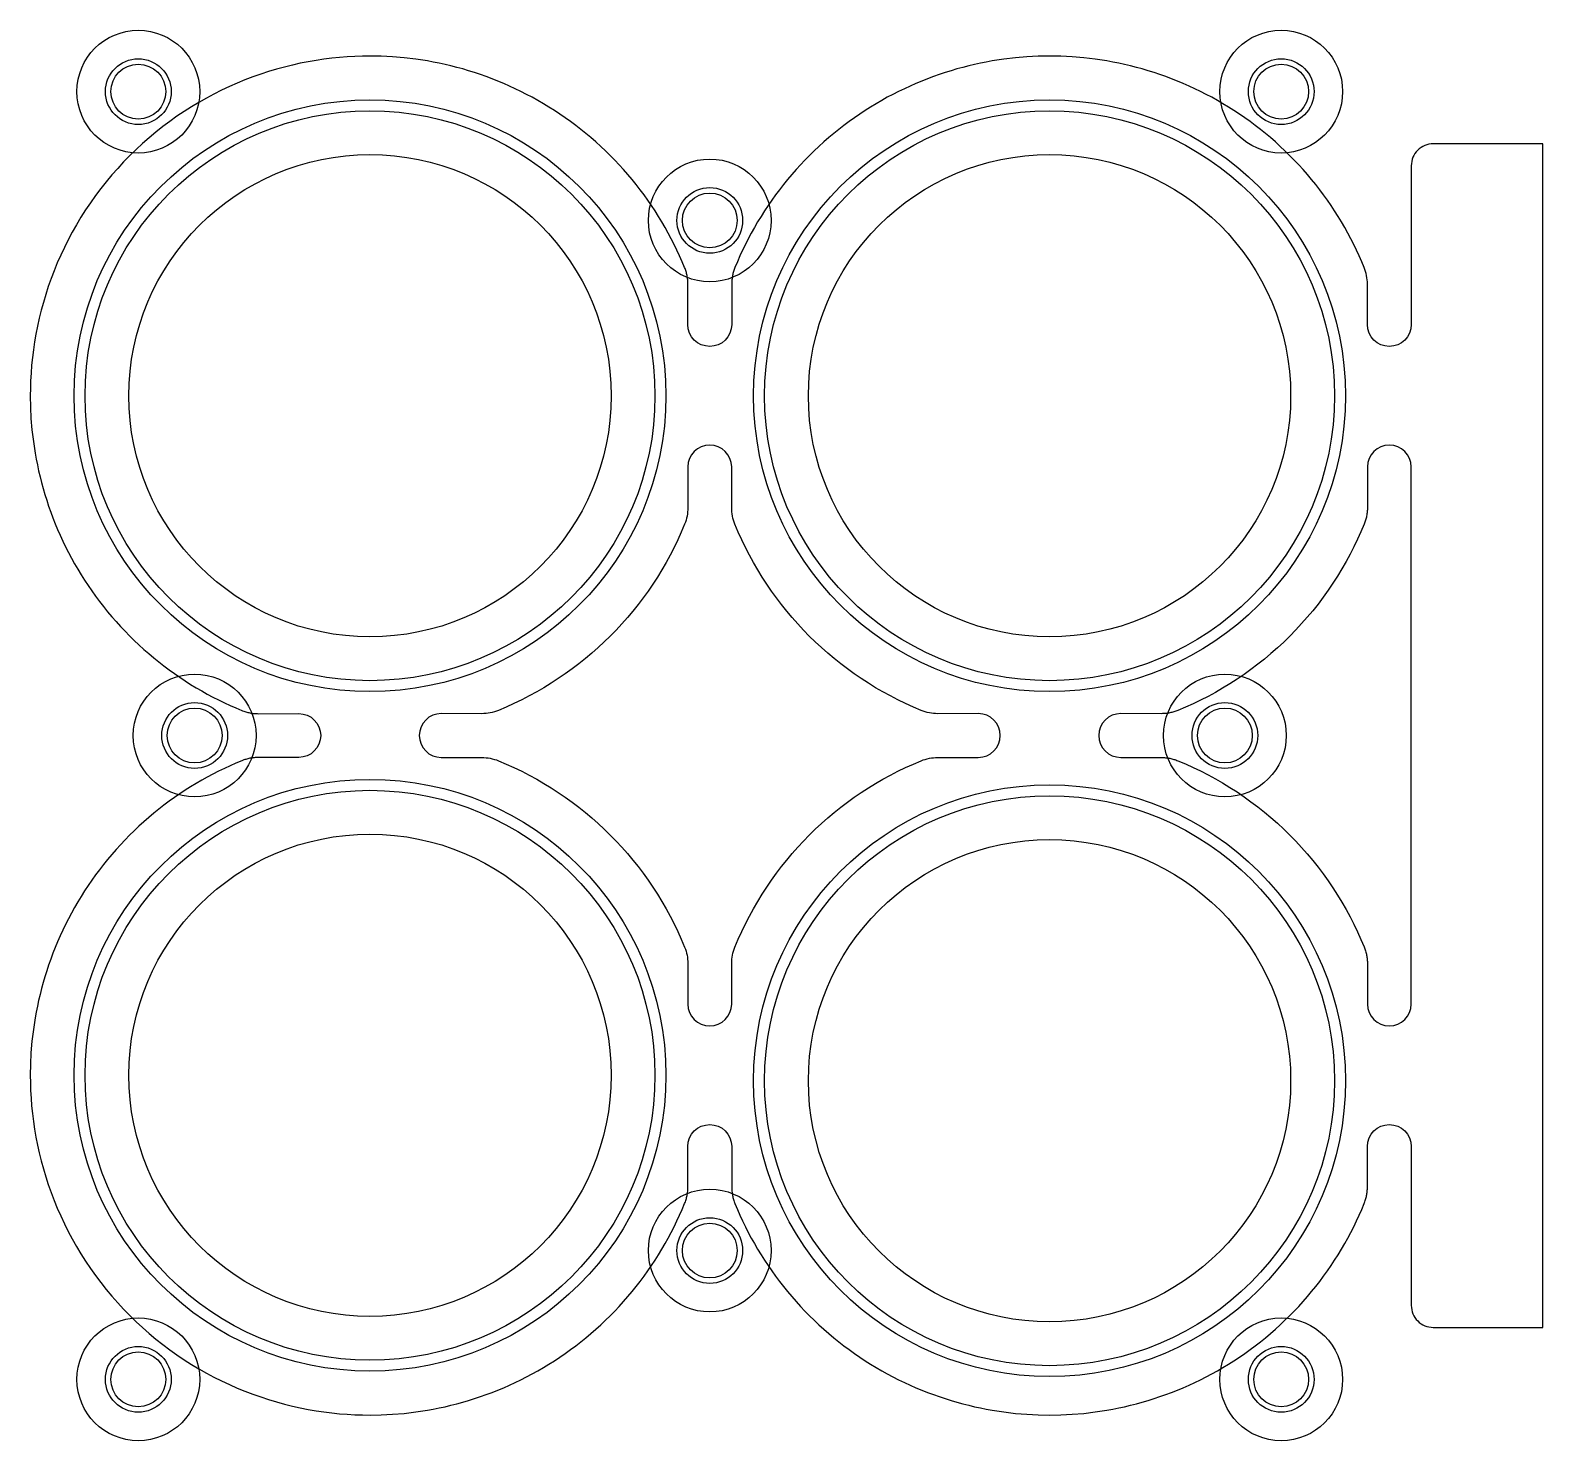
# Model space of a CAD drawing. Extents: x 4 to 73, y 2.8 to 67.2.
import ezdxf

# ---------------------------------------------------------------- set-up
doc = ezdxf.new("R2010")
doc.units = 0
for name, color, linetype in [('HOLDINGCUTOUT', 7, 'CONTINUOUS'), ('HOLDINGSCREW', 7, 'CONTINUOUS'), ('PIEZOPOCKET-0_15', 30, 'CONTINUOUS'), ('PIEZOPOCKET-0_25', 2, 'CONTINUOUS')]:
    doc.layers.add(name, color=color, linetype=linetype)

msp = doc.modelspace()

# ---------------------------------------------------------------- linework, layer by layer
at = {"layer": 'HOLDINGCUTOUT'}
for points in [[(73, 61.996), (68.001, 61.996, 0.414214), (67.001, 60.996), (67, 53.75, -1), (65, 53.75), (65.001, 55.595, 0.097133), (64.853, 56.351), (64.742, 56.616), (64.626, 56.88), (64.504, 57.142), (64.377, 57.403), (64.245, 57.662), (64.108, 57.92), (63.965, 58.175), (63.818, 58.429), (63.665, 58.68), (63.507, 58.929), (63.344, 59.175), (63.176, 59.419), (63.003, 59.659), (62.825, 59.897), (62.642, 60.132), (62.455, 60.363), (62.264, 60.591), (62.067, 60.815), (61.867, 61.036), (61.662, 61.252), (61.453, 61.465), (61.24, 61.674), (61.023, 61.878), (60.802, 62.079), (60.577, 62.275), (60.349, 62.466), (60.117, 62.653), (59.883, 62.835), (59.645, 63.012), (59.404, 63.185), (59.16, 63.352), (58.913, 63.515), (58.664, 63.673), (58.413, 63.825), (58.159, 63.972), (57.904, 64.115), (57.646, 64.251), (57.387, 64.383), (57.125, 64.51), (56.863, 64.631), (56.599, 64.747), (56.334, 64.857), (56.068, 64.962), (55.801, 65.062), (55.534, 65.157), (55.266, 65.246), (54.997, 65.33), (54.728, 65.409), (54.46, 65.482), (54.191, 65.551), (53.922, 65.614), (53.654, 65.672), (53.386, 65.726), (53.118, 65.774), (52.586, 65.856), (52.057, 65.918), (51.533, 65.962), (51.014, 65.988), (50.501, 65.996), (49.988, 65.988), (49.47, 65.962), (48.945, 65.918), (48.416, 65.856), (47.884, 65.774), (47.616, 65.726), (47.349, 65.672), (47.08, 65.614), (46.812, 65.551), (46.543, 65.482), (46.274, 65.409), (46.005, 65.33), (45.737, 65.246), (45.469, 65.157), (45.201, 65.062), (44.934, 64.962), (44.668, 64.857), (44.403, 64.747), (44.139, 64.631), (43.877, 64.51), (43.616, 64.383), (43.356, 64.251), (43.099, 64.115), (42.843, 63.972), (42.589, 63.825), (42.338, 63.673), (42.089, 63.515), (41.842, 63.352), (41.598, 63.185), (41.357, 63.012), (41.12, 62.835), (40.885, 62.653), (40.653, 62.466), (40.425, 62.275), (40.201, 62.079), (39.98, 61.878), (39.763, 61.674), (39.549, 61.465), (39.34, 61.252), (39.135, 61.036), (38.935, 60.815), (38.739, 60.591), (38.547, 60.363), (38.36, 60.132), (38.177, 59.897), (37.999, 59.659), (37.827, 59.419), (37.659, 59.175), (37.496, 58.929), (37.338, 58.68), (37.185, 58.429), (37.037, 58.175), (36.894, 57.92), (36.757, 57.662), (36.625, 57.403), (36.498, 57.142), (36.376, 56.88), (36.26, 56.616), (36.149, 56.351), (36.132, 56.306), (36.115, 56.261), (36.099, 56.215), (36.085, 56.169), (36.072, 56.122), (36.059, 56.075), (36.048, 56.028), (36.038, 55.98), (36.03, 55.933), (36.022, 55.885), (36.016, 55.837), (36.01, 55.788), (36.006, 55.74), (36.003, 55.692), (36.002, 55.644), (36.001, 55.595), (36, 53.75, -1), (34, 53.75), (34.001, 55.595), (34.001, 55.644), (33.999, 55.692), (33.996, 55.74), (33.992, 55.788), (33.987, 55.837), (33.98, 55.885), (33.972, 55.933), (33.964, 55.98), (33.954, 56.028), (33.943, 56.075), (33.931, 56.122), (33.917, 56.169), (33.903, 56.215), (33.887, 56.261), (33.871, 56.306), (33.853, 56.351), (33.742, 56.616), (33.626, 56.88), (33.504, 57.142), (33.377, 57.403), (33.245, 57.662), (33.108, 57.92), (32.965, 58.175), (32.818, 58.429), (32.665, 58.68), (32.507, 58.929), (32.344, 59.175), (32.176, 59.419), (32.003, 59.659), (31.825, 59.897), (31.642, 60.132), (31.455, 60.363), (31.264, 60.591), (31.067, 60.815), (30.867, 61.036), (30.662, 61.252), (30.453, 61.465), (30.24, 61.674), (30.023, 61.878), (29.802, 62.079), (29.577, 62.275), (29.349, 62.466), (29.117, 62.653), (28.883, 62.835), (28.645, 63.012), (28.404, 63.185), (28.16, 63.352), (27.913, 63.515), (27.664, 63.673), (27.413, 63.825), (27.159, 63.972), (26.904, 64.115), (26.646, 64.251), (26.387, 64.383), (26.125, 64.51), (25.863, 64.631), (25.599, 64.747), (25.334, 64.857), (25.068, 64.962), (24.801, 65.062), (24.534, 65.157), (24.266, 65.246), (23.997, 65.33), (23.728, 65.409), (23.46, 65.482), (23.191, 65.551), (22.922, 65.614), (22.654, 65.672), (22.386, 65.726), (22.118, 65.774), (21.586, 65.856), (21.057, 65.918), (20.533, 65.962), (20.014, 65.988), (19.501, 65.996), (19.157, 65.993), (18.81, 65.981), (18.46, 65.961), (18.108, 65.934), (17.754, 65.898), (17.398, 65.853), (17.04, 65.8), (16.681, 65.738), (16.32, 65.667), (15.959, 65.586), (15.598, 65.497), (15.236, 65.398), (14.875, 65.29), (14.514, 65.172), (14.154, 65.045), (13.796, 64.908), (13.439, 64.762), (13.084, 64.606), (12.732, 64.44), (12.382, 64.265), (12.036, 64.08), (11.693, 63.886), (11.354, 63.683), (11.019, 63.47), (10.689, 63.248), (10.365, 63.017), (10.045, 62.778), (9.731, 62.53), (9.424, 62.274), (9.123, 62.009), (8.828, 61.737), (8.541, 61.457), (8.261, 61.169), (7.989, 60.875), (7.724, 60.574), (7.468, 60.266), (7.22, 59.952), (6.98, 59.633), (6.749, 59.308), (6.528, 58.978), (6.315, 58.644), (6.112, 58.305), (5.917, 57.962), (5.733, 57.616), (5.558, 57.266), (5.392, 56.914), (5.236, 56.559), (5.089, 56.202), (4.953, 55.843), (4.825, 55.484), (4.708, 55.123), (4.599, 54.761), (4.501, 54.4), (4.411, 54.038), (4.331, 53.677), (4.26, 53.317), (4.198, 52.958), (4.144, 52.6), (4.1, 52.243), (4.064, 51.889), (4.036, 51.537), (4.017, 51.187), (4.005, 50.84), (4.001, 50.496), (4.01, 49.984), (4.035, 49.465), (4.079, 48.941), (4.142, 48.412), (4.224, 47.879), (4.272, 47.612), (4.325, 47.344), (4.383, 47.076), (4.447, 46.807), (4.515, 46.538), (4.589, 46.269), (4.667, 46), (4.752, 45.732), (4.841, 45.464), (4.935, 45.196), (5.035, 44.929), (5.141, 44.663), (5.251, 44.398), (5.367, 44.135), (5.488, 43.872), (5.614, 43.611), (5.746, 43.352), (5.883, 43.094), (6.025, 42.838), (6.173, 42.584), (6.325, 42.333), (6.483, 42.084), (6.645, 41.838), (6.813, 41.594), (6.985, 41.353), (7.163, 41.115), (7.345, 40.88), (7.532, 40.649), (7.723, 40.42), (7.919, 40.196), (8.119, 39.975), (8.324, 39.758), (8.532, 39.545), (8.745, 39.336), (8.962, 39.131), (9.183, 38.93), (9.407, 38.734), (9.635, 38.542), (9.866, 38.355), (10.1, 38.173), (10.338, 37.995), (10.579, 37.822), (10.822, 37.654), (11.069, 37.491), (11.318, 37.333), (11.569, 37.18), (11.822, 37.032), (12.078, 36.89), (12.335, 36.752), (12.595, 36.62), (12.856, 36.493), (13.118, 36.372), (13.382, 36.255), (13.647, 36.145), (13.691, 36.127), (13.737, 36.11), (13.783, 36.095), (13.829, 36.08), (13.875, 36.067), (13.922, 36.055), (13.97, 36.044), (14.017, 36.034), (14.065, 36.025), (14.113, 36.017), (14.161, 36.011), (14.209, 36.006), (14.257, 36.002), (14.306, 35.999), (14.354, 35.997), (14.402, 35.996), (16.25, 36, -1), (16.25, 34), (14.402, 33.996), (14.354, 33.996), (14.306, 33.994), (14.257, 33.991), (14.209, 33.987), (14.161, 33.982), (14.113, 33.975), (14.065, 33.968), (14.017, 33.959), (13.97, 33.949), (13.922, 33.938), (13.875, 33.926), (13.829, 33.912), (13.783, 33.898), (13.737, 33.883), (13.691, 33.866), (13.647, 33.848), (13.382, 33.737), (13.118, 33.621), (12.856, 33.5), (12.595, 33.373), (12.335, 33.241), (12.078, 33.103), (11.822, 32.961), (11.569, 32.813), (11.318, 32.66), (11.069, 32.502), (10.822, 32.339), (10.579, 32.171), (10.338, 31.998), (10.1, 31.82), (9.866, 31.638), (9.635, 31.451), (9.407, 31.259), (9.183, 31.063), (8.962, 30.862), (8.745, 30.657), (8.532, 30.448), (8.324, 30.235), (8.119, 30.018), (7.919, 29.797), (7.723, 29.572), (7.532, 29.344), (7.345, 29.113), (7.163, 28.878), (6.985, 28.64), (6.813, 28.399), (6.645, 28.155), (6.483, 27.909), (6.325, 27.66), (6.173, 27.408), (6.025, 27.155), (5.883, 26.899), (5.746, 26.641), (5.614, 26.382), (5.488, 26.121), (5.367, 25.858), (5.251, 25.594), (5.141, 25.329), (5.035, 25.063), (4.935, 24.797), (4.841, 24.529), (4.752, 24.261), (4.667, 23.992), (4.589, 23.724), (4.515, 23.455), (4.447, 23.186), (4.383, 22.917), (4.325, 22.649), (4.272, 22.381), (4.224, 22.114), (4.142, 21.581), (4.079, 21.052), (4.035, 20.528), (4.01, 20.009), (4.001, 19.496), (4.005, 19.152), (4.017, 18.805), (4.036, 18.456), (4.064, 18.104), (4.1, 17.749), (4.144, 17.393), (4.198, 17.035), (4.26, 16.676), (4.331, 16.316), (4.411, 15.955), (4.501, 15.593), (4.599, 15.231), (4.708, 14.87), (4.825, 14.509), (4.953, 14.149), (5.089, 13.791), (5.236, 13.434), (5.392, 13.079), (5.558, 12.727), (5.733, 12.377), (5.917, 12.031), (6.112, 11.688), (6.315, 11.349), (6.528, 11.015), (6.749, 10.685), (6.98, 10.36), (7.22, 10.04), (7.468, 9.727), (7.724, 9.419), (7.989, 9.118), (8.261, 8.824), (8.541, 8.536), (8.828, 8.256), (9.123, 7.984), (9.424, 7.719), (9.731, 7.463), (10.045, 7.215), (10.365, 6.975), (10.689, 6.745), (11.019, 6.523), (11.354, 6.31), (11.693, 6.107), (12.036, 5.913), (12.382, 5.728), (12.732, 5.553), (13.084, 5.387), (13.439, 5.231), (13.796, 5.085), (14.154, 4.948), (14.514, 4.821), (14.875, 4.703), (15.236, 4.595), (15.598, 4.496), (15.959, 4.406), (16.32, 4.326), (16.681, 4.255), (17.04, 4.193), (17.398, 4.14), (17.754, 4.095), (18.108, 4.059), (18.46, 4.031), (18.81, 4.012), (19.157, 4), (19.501, 3.996), (20.014, 4.005), (20.533, 4.031), (21.057, 4.075), (21.586, 4.137), (22.118, 4.219), (22.386, 4.267), (22.654, 4.32), (22.922, 4.379), (23.191, 4.442), (23.46, 4.51), (23.728, 4.584), (23.997, 4.663), (24.266, 4.747), (24.534, 4.836), (24.801, 4.931), (25.068, 5.031), (25.334, 5.136), (25.599, 5.246), (25.863, 5.362), (26.125, 5.483), (26.387, 5.61), (26.646, 5.741), (26.904, 5.878), (27.159, 6.02), (27.413, 6.168), (27.664, 6.32), (27.913, 6.478), (28.16, 6.641), (28.404, 6.808), (28.645, 6.981), (28.883, 7.158), (29.117, 7.34), (29.349, 7.527), (29.577, 7.718), (29.802, 7.914), (30.023, 8.114), (30.24, 8.319), (30.453, 8.528), (30.662, 8.741), (30.867, 8.957), (31.067, 9.178), (31.264, 9.402), (31.455, 9.63), (31.642, 9.861), (31.825, 10.096), (32.003, 10.333), (32.176, 10.574), (32.344, 10.818), (32.507, 11.064), (32.665, 11.313), (32.818, 11.564), (32.965, 11.818), (33.108, 12.073), (33.245, 12.331), (33.377, 12.59), (33.504, 12.851), (33.626, 13.113), (33.742, 13.377), (33.853, 13.642), (33.871, 13.687), (33.887, 13.732), (33.903, 13.778), (33.917, 13.824), (33.931, 13.871), (33.943, 13.918), (33.954, 13.965), (33.964, 14.012), (33.972, 14.06), (33.98, 14.108), (33.987, 14.156), (33.992, 14.204), (33.996, 14.253), (33.999, 14.301), (34.001, 14.349), (34.001, 14.397), (34, 16.25, -1), (36, 16.25), (36.001, 14.397), (36.002, 14.349), (36.003, 14.301), (36.006, 14.253), (36.01, 14.204), (36.016, 14.156), (36.022, 14.108), (36.03, 14.06), (36.038, 14.012), (36.048, 13.965), (36.059, 13.918), (36.072, 13.871), (36.085, 13.824), (36.099, 13.778), (36.115, 13.732), (36.132, 13.687), (36.149, 13.642), (36.26, 13.377), (36.376, 13.113), (36.498, 12.851), (36.625, 12.59), (36.757, 12.331), (36.894, 12.073), (37.037, 11.818), (37.185, 11.564), (37.338, 11.313), (37.496, 11.064), (37.659, 10.818), (37.827, 10.574), (37.999, 10.333), (38.177, 10.096), (38.36, 9.861), (38.547, 9.63), (38.739, 9.402), (38.935, 9.178), (39.135, 8.957), (39.34, 8.741), (39.549, 8.528), (39.763, 8.319), (39.98, 8.114), (40.201, 7.914), (40.425, 7.718), (40.653, 7.527), (40.885, 7.34), (41.12, 7.158), (41.358, 6.981), (41.598, 6.808), (41.842, 6.641), (42.089, 6.478), (42.338, 6.32), (42.589, 6.168), (42.843, 6.02), (43.099, 5.878), (43.356, 5.741), (43.616, 5.61), (43.877, 5.483), (44.139, 5.362), (44.403, 5.246), (44.668, 5.136), (44.934, 5.031), (45.201, 4.931), (45.469, 4.836), (45.737, 4.747), (46.005, 4.663), (46.274, 4.584), (46.543, 4.51), (46.812, 4.442), (47.08, 4.379), (47.349, 4.32), (47.616, 4.267), (47.884, 4.219), (48.416, 4.137), (48.945, 4.075), (49.47, 4.031), (49.988, 4.005), (50.501, 3.996), (51.014, 4.005), (51.533, 4.031), (52.057, 4.075), (52.586, 4.137), (53.118, 4.219), (53.386, 4.267), (53.654, 4.32), (53.922, 4.379), (54.191, 4.442), (54.46, 4.51), (54.728, 4.584), (54.997, 4.663), (55.266, 4.747), (55.534, 4.836), (55.801, 4.931), (56.068, 5.031), (56.334, 5.136), (56.599, 5.246), (56.863, 5.362), (57.125, 5.483), (57.387, 5.61), (57.646, 5.741), (57.904, 5.878), (58.159, 6.02), (58.413, 6.168), (58.664, 6.32), (58.913, 6.478), (59.16, 6.641), (59.404, 6.808), (59.645, 6.981), (59.883, 7.158), (60.117, 7.34), (60.349, 7.527), (60.577, 7.718), (60.802, 7.914), (61.023, 8.114), (61.24, 8.319), (61.453, 8.528), (61.662, 8.741), (61.867, 8.957), (62.067, 9.178), (62.264, 9.402), (62.455, 9.63), (62.642, 9.861), (62.825, 10.096), (63.003, 10.333), (63.176, 10.574), (63.344, 10.818), (63.507, 11.064), (63.665, 11.313), (63.818, 11.564), (63.965, 11.818), (64.108, 12.073), (64.245, 12.331), (64.377, 12.59), (64.504, 12.851), (64.626, 13.113), (64.742, 13.377), (64.853, 13.642), (64.871, 13.687), (64.887, 13.732), (64.903, 13.778), (64.917, 13.824), (64.931, 13.871), (64.943, 13.918), (64.954, 13.965), (64.964, 14.012), (64.972, 14.06), (64.98, 14.108), (64.987, 14.156), (64.992, 14.204), (64.996, 14.253), (64.999, 14.301), (65.001, 14.349), (65.001, 14.397), (65, 16.25, -1), (67, 16.25), (67.001, 8.996, 0.414214), (68.001, 7.996), (73, 7.996)], [(44.647, 36.144, -0.201704), (36.149, 44.642, -0.097139), (36.001, 45.397), (36, 47.25, 1), (34, 47.25), (34.001, 45.397, -0.097132), (33.853, 44.642, -0.201706), (25.355, 36.144, -0.09726), (24.6, 35.996), (22.75, 36, 1), (22.75, 34), (24.6, 33.996, -0.097132), (25.355, 33.848, -0.201712), (33.853, 25.35, -0.097132), (34.001, 24.595), (34, 22.75, 1), (36, 22.75), (36.001, 24.595, -0.097139), (36.149, 25.35, -0.20171), (44.647, 33.848, -0.097139), (45.402, 33.996), (47.25, 34, 1), (47.25, 36), (45.402, 35.996, -0.097268)], [(67.001, 36.996), (67, 47.25, 1), (65, 47.25), (65.001, 45.397), (65.001, 45.349), (64.999, 45.301), (64.996, 45.253), (64.992, 45.205), (64.987, 45.156), (64.98, 45.108), (64.972, 45.06), (64.964, 45.013), (64.954, 44.965), (64.943, 44.918), (64.931, 44.871), (64.917, 44.824), (64.903, 44.778), (64.887, 44.732), (64.871, 44.687), (64.853, 44.642), (64.707, 44.295), (64.551, 43.951), (64.386, 43.608), (64.213, 43.269), (64.03, 42.932), (63.839, 42.599), (63.638, 42.27), (63.429, 41.946), (63.211, 41.625), (62.985, 41.31), (62.751, 40.999), (62.508, 40.694), (62.258, 40.395), (62, 40.103), (61.734, 39.816), (61.461, 39.536), (61.181, 39.263), (60.895, 38.998), (60.602, 38.74), (60.303, 38.489), (59.998, 38.247), (59.688, 38.012), (59.372, 37.786), (59.052, 37.568), (58.727, 37.359), (58.398, 37.159), (58.065, 36.967), (57.729, 36.785), (57.389, 36.611), (57.047, 36.446), (56.702, 36.291), (56.356, 36.145), (56.311, 36.127), (56.265, 36.11), (56.22, 36.095), (56.173, 36.08), (56.127, 36.067), (56.08, 36.055), (56.033, 36.044), (55.985, 36.034), (55.937, 36.025), (55.889, 36.017), (55.841, 36.011), (55.793, 36.006), (55.745, 36.002), (55.697, 35.999), (55.648, 35.997), (55.6, 35.996), (53.75, 36, 1), (53.75, 34), (55.6, 33.996), (55.648, 33.996), (55.697, 33.994), (55.745, 33.991), (55.793, 33.987), (55.841, 33.982), (55.889, 33.975), (55.937, 33.968), (55.985, 33.959), (56.033, 33.949), (56.08, 33.938), (56.127, 33.926), (56.173, 33.912), (56.22, 33.898), (56.265, 33.883), (56.311, 33.866), (56.356, 33.848), (56.702, 33.702), (57.047, 33.546), (57.389, 33.382), (57.729, 33.208), (58.065, 33.025), (58.398, 32.834), (58.727, 32.633), (59.052, 32.424), (59.372, 32.207), (59.688, 31.981), (59.998, 31.746), (60.303, 31.504), (60.602, 31.253), (60.895, 30.995), (61.181, 30.729), (61.461, 30.457), (61.734, 30.177), (62, 29.89), (62.258, 29.597), (62.508, 29.298), (62.751, 28.994), (62.985, 28.683), (63.211, 28.368), (63.429, 28.047), (63.638, 27.722), (63.839, 27.393), (64.03, 27.06), (64.213, 26.724), (64.386, 26.385), (64.551, 26.042), (64.707, 25.698), (64.853, 25.351), (64.871, 25.306), (64.887, 25.261), (64.903, 25.215), (64.917, 25.169), (64.931, 25.122), (64.943, 25.075), (64.954, 25.028), (64.964, 24.98), (64.972, 24.933), (64.98, 24.885), (64.987, 24.837), (64.992, 24.788), (64.996, 24.74), (64.999, 24.692), (65.001, 24.644), (65.001, 24.595), (65, 22.75, 1), (67, 22.75), (67.001, 30.827)]]:
    msp.add_lwpolyline(points, format="xyb", close=True, dxfattribs=at)
at = {"layer": 'HOLDINGSCREW'}
for centre, radius in [((8.93, 64.375), 2.8), ((61.07, 64.375), 2.8), ((8.93, 64.375), 1.5), ((8.93, 64.375), 1.25), ((61.07, 64.375), 1.5), ((61.07, 64.375), 1.25), ((35, 58.5), 2.8), ((35, 58.5), 1.5), ((35, 58.5), 1.25), ((11.5, 35), 2.8), ((58.5, 35), 2.8), ((11.5, 35), 1.5), ((11.5, 35), 1.25), ((58.5, 35), 1.5), ((58.5, 35), 1.25), ((35, 11.5), 2.8), ((35, 11.5), 1.5), ((35, 11.5), 1.25), ((8.93, 5.625), 2.8), ((61.07, 5.625), 2.8), ((8.93, 5.625), 1.5), ((61.07, 5.625), 1.5), ((8.93, 5.625), 1.25), ((61.07, 5.625), 1.25)]:
    msp.add_circle(centre, radius, dxfattribs=at)
at = {"layer": 'PIEZOPOCKET-0_15'}
for centre, radius in [((19.5, 50.5), 13.5), ((50.5, 50.5), 13.5), ((19.5, 50.5), 11), ((50.5, 50.5), 11), ((19.5, 19.5), 13.5), ((50.5, 19.25), 13.5), ((19.5, 19.5), 11), ((50.5, 19.25), 11)]:
    msp.add_circle(centre, radius, dxfattribs=at)
at = {"layer": 'PIEZOPOCKET-0_25'}
for centre in [(19.5, 50.5), (50.5, 50.5), (19.5, 19.5), (50.5, 19.25)]:
    msp.add_circle(centre, 13, dxfattribs=at)

doc.saveas('drawing.dxf')
